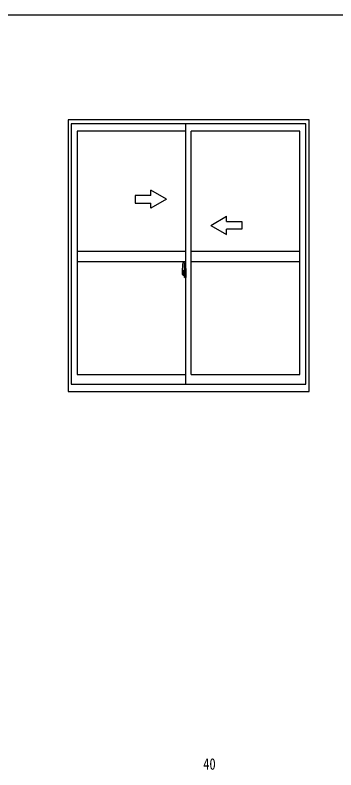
# Model space of a CAD drawing. Units: millimetres, scale not verified. Extents: x -567 to 567, y -403 to 403.
# Drawn here: x 194.4 to 317.5, y 109.3 to 399 of the extents above; entities that cross this region are included whole.
import ezdxf
from ezdxf.enums import TextEntityAlignment as Align

# ---------------------------------------------------------------- set-up
doc = ezdxf.new("R2010")
doc.units = ezdxf.units.MM
doc.header["$LTSCALE"] = 2
for name, color, linetype in [('0-5_YKK_A1', 4, 'Continuous'), ('0-6_YKK_D', 6, 'Continuous'), ('0-7_YKK_ZWAK', 7, 'Continuous')]:
    doc.layers.add(name, color=color, linetype=linetype)
doc.styles.add('ＭＳ ゴシック', font='')
doc.styles.get('ＭＳ ゴシック').set_extended_font_data('MS Gothic')

msp = doc.modelspace()

# ---------------------------------------------------------------- linework, layer by layer
at = {"layer": '0-5_YKK_A1'}
for p, q in [((214.677, 358.793), (214.677, 254.543)), ((307.177, 358.793), (214.677, 358.793)), ((215.927, 357.293), (215.927, 257.293)), ((305.927, 357.293), (215.927, 357.293)), ((259.927, 257.293), (259.927, 357.293)), ((305.927, 257.293), (305.927, 357.293)), ((307.177, 254.543), (307.177, 358.793)), ((218.177, 354.443), (218.177, 260.993)), ((259.927, 354.443), (218.177, 354.443)), ((303.677, 354.443), (261.927, 354.443)), ((261.927, 260.993), (261.927, 354.443)), ((303.677, 260.993), (303.677, 354.443)), ((246.427, 329.793), (246.427, 331.757)), ((252.427, 328.293), (246.427, 331.757)), ((240.427, 329.793), (240.427, 326.793)), ((246.427, 329.793), (240.427, 329.793)), ((252.427, 328.293), (246.427, 324.829)), ((240.427, 326.793), (246.427, 326.793)), ((246.427, 324.829), (246.427, 326.793)), ((269.427, 318.293), (275.427, 321.757)), ((275.427, 319.793), (275.427, 321.757)), ((275.427, 319.793), (281.427, 319.793)), ((281.427, 319.793), (281.427, 316.793)), ((269.427, 318.293), (275.427, 314.829)), ((275.427, 314.829), (275.427, 316.793)), ((281.427, 316.793), (275.427, 316.793)), ((259.927, 308.293), (218.177, 308.293)), ((303.677, 308.293), (261.927, 308.293)), ((259.927, 304.293), (218.177, 304.293)), ((303.677, 304.293), (261.927, 304.293)), ((258.527, 301.698), (258.527, 299.48)), ((258.767, 303.952), (259.201, 303.967)), ((259.227, 303.942), (259.227, 300.683)), ((259.352, 301.648), (259.352, 300.743)), ((259.477, 301.698), (259.402, 301.698)), ((259.477, 301.698), (259.477, 300.743)), ((259.477, 301.673), (259.502, 301.673)), ((259.502, 301.703), (259.927, 301.718)), ((259.502, 301.703), (259.502, 300.718)), ((259.502, 301.673), (259.502, 300.718)), ((259.927, 301.718), (259.927, 298.218)), ((259.373, 299.793), (258.337, 299.793)), ((258.355, 299.793), (259.681, 299.793)), ((258.575, 299.431), (258.782, 299.423)), ((258.727, 299.775), (258.727, 300.835)), ((259.114, 300.835), (258.727, 300.835)), ((258.727, 299.773), (258.727, 299.775)), ((258.727, 299.736), (258.727, 299.773)), ((258.728, 299.725), (258.727, 299.773)), ((258.752, 299.783), (258.752, 300.762)), ((258.752, 300.762), (259.114, 300.762)), ((258.997, 299.595), (258.782, 299.595)), ((258.782, 299.595), (258.782, 299.423)), ((258.817, 299.526), (258.782, 299.526)), ((258.817, 299.568), (259.052, 299.568)), ((258.817, 299.478), (258.817, 299.568)), ((258.817, 299.332), (258.817, 299.348)), ((258.817, 299.332), (259.105, 299.332)), ((258.905, 299.06), (258.894, 299.077)), ((258.927, 299.029), (258.905, 299.06)), ((258.927, 299.079), (258.927, 299.029)), ((259.114, 299.029), (258.927, 299.029)), ((258.952, 299.104), (259.114, 299.104)), ((259.037, 299.602), (258.997, 299.602)), ((258.997, 299.602), (258.997, 299.568)), ((259.212, 300.386), (259.037, 300.386)), ((259.037, 300.386), (259.037, 299.568)), ((259.052, 300.054), (259.037, 300.054)), ((259.052, 299.94), (259.052, 300.138)), ((259.052, 299.866), (259.052, 299.94)), ((259.052, 299.94), (259.052, 299.94)), ((259.052, 299.82), (259.052, 299.866)), ((259.052, 299.866), (259.152, 299.866)), ((259.052, 299.572), (259.052, 299.626)), ((259.052, 299.626), (259.152, 299.626)), ((259.052, 299.568), (259.052, 299.572)), ((259.052, 299.572), (259.152, 299.572)), ((259.052, 299.568), (259.152, 299.568)), ((259.052, 299.348), (259.052, 299.348)), ((259.075, 299.337), (259.052, 299.348)), ((259.067, 299.793), (260.091, 299.793)), ((259.087, 299.334), (259.075, 299.337)), ((259.098, 299.333), (259.087, 299.334)), ((259.115, 299.333), (259.098, 299.333)), ((259.13, 299.337), (259.115, 299.333)), ((259.141, 299.345), (259.13, 299.337)), ((259.152, 299.526), (259.139, 299.526)), ((259.145, 299.351), (259.141, 299.345)), ((259.148, 299.357), (259.145, 299.351)), ((259.152, 300.725), (259.152, 300.386)), ((259.152, 300.558), (259.152, 300.608)), ((259.152, 300.386), (259.152, 300.163)), ((259.152, 300.386), (259.152, 300.163)), ((259.227, 300.267), (259.152, 300.267)), ((259.152, 300.163), (259.322, 300.163)), ((259.152, 299.965), (259.322, 299.965)), ((259.152, 299.866), (259.152, 299.94)), ((259.322, 299.94), (259.152, 299.94)), ((259.152, 299.94), (259.152, 299.142)), ((259.152, 299.82), (259.152, 299.866)), ((259.152, 299.626), (259.152, 299.82)), ((259.152, 299.796), (259.152, 299.526)), ((259.152, 299.572), (259.152, 299.626)), ((259.152, 299.568), (259.152, 299.572)), ((259.152, 299.425), (259.152, 299.373)), ((259.227, 300.683), (259.212, 300.683)), ((259.212, 300.683), (259.212, 300.386)), ((259.227, 300.722), (259.227, 300.163)), ((259.227, 300.163), (259.227, 300.516)), ((259.227, 300.225), (259.227, 300.46)), ((259.227, 299.94), (259.227, 299.142)), ((259.227, 299.419), (259.227, 299.94)), ((259.251, 300.541), (259.352, 300.543)), ((259.352, 299.393), (259.251, 299.394)), ((259.322, 300.163), (259.322, 299.965)), ((259.322, 299.965), (259.322, 299.94)), ((259.477, 300.743), (259.352, 300.743)), ((259.352, 300.375), (259.352, 300.688)), ((259.356, 300.348), (259.352, 300.375)), ((259.352, 299.569), (259.359, 299.597)), ((259.352, 299.56), (259.352, 299.569)), ((259.352, 299.247), (259.352, 299.56)), ((259.477, 299.193), (259.352, 299.193)), ((259.352, 298.288), (259.352, 299.193)), ((259.369, 300.321), (259.356, 300.348)), ((259.359, 299.597), (259.366, 299.61)), ((259.366, 299.61), (259.376, 299.622)), ((259.381, 300.309), (259.369, 300.321)), ((259.502, 300.718), (259.376, 300.713)), ((259.376, 299.622), (259.384, 299.629)), ((259.502, 299.218), (259.376, 299.222)), ((259.377, 300.718), (259.377, 300.743)), ((259.502, 300.718), (259.377, 300.718)), ((259.502, 299.218), (259.377, 299.218)), ((259.377, 299.218), (259.377, 299.193)), ((259.391, 300.304), (259.381, 300.309)), ((259.384, 299.629), (259.394, 299.633)), ((259.399, 300.302), (259.391, 300.304)), ((259.394, 299.633), (259.4, 299.633)), ((259.4, 300.302), (259.399, 300.302)), ((259.4, 300.302), (259.4, 299.633)), ((259.412, 300.301), (259.412, 299.284)), ((259.897, 300.342), (259.436, 300.326)), ((259.436, 299.26), (259.897, 299.244)), ((259.477, 299.368), (259.477, 299.31)), ((259.477, 298.238), (259.477, 299.193)), ((259.852, 299.393), (259.502, 299.393)), ((259.502, 299.285), (259.852, 299.285)), ((259.502, 298.263), (259.502, 299.218)), ((259.502, 299.218), (259.502, 298.233)), ((259.582, 300.458), (259.582, 300.388)), ((259.767, 300.483), (259.607, 300.483)), ((259.607, 300.363), (259.767, 300.363)), ((259.792, 300.458), (259.792, 300.388)), ((259.877, 299.368), (259.877, 299.31)), ((259.912, 300.327), (259.912, 300.321)), ((259.912, 300.327), (259.912, 299.258)), ((259.927, 300.105), (259.912, 300.105)), ((259.927, 299.78), (259.912, 299.78)), ((259.477, 298.238), (259.402, 298.238)), ((259.477, 298.263), (259.502, 298.263)), ((259.502, 298.233), (259.927, 298.218)), ((218.177, 260.993), (259.927, 260.993)), ((261.927, 260.993), (303.677, 260.993)), ((215.927, 257.293), (305.927, 257.293)), ((214.677, 254.543), (307.177, 254.543))]:
    msp.add_line(p, q, dxfattribs=at)
for points in [[(258.817, 299.348), (258.817, 299.478), (259.052, 299.478)], [(259.052, 299.94), (259.152, 299.94), (259.152, 299.94)], [(259.052, 299.626), (259.052, 299.82), (259.152, 299.82)], [(259.152, 299.568), (259.152, 299.437), (259.152, 299.425)]]:
    msp.add_lwpolyline(points, dxfattribs=at)
for centre, radius, start, end in [((271.777, 301.656), 13.25, 170.20654, 179.82143), ((258.769, 303.902), 0.05, 92, 170.20654), ((259.202, 303.942), 0.025, 0, 92), ((259.402, 301.648), 0.05, 90, 180), ((258.577, 299.48), 0.05, 180, 268), ((260.203, 299.773), 1.476, 179.91894, 190.81318), ((258.752, 300.787), 0.025, 180, 270), ((260.034, 299.715), 1.307, 179.5362, 192.85144), ((260.223, 299.742), 1.472, 178.42075, 189.33089), ((259.675, 299.636), 0.933, 188.62914, 193.1575), ((260.034, 299.715), 1.307, 192.85144, 209.23122), ((259.675, 299.636), 0.933, 193.1575, 216.63292), ((259.637, 299.656), 0.88, 189.9821, 192.05297), ((259.637, 299.656), 0.88, 192.05297, 218.82619), ((258.952, 299.079), 0.025, 90, 180), ((259.057, 299.573), 0.095, 266.91231, 356.7406), ((259.114, 300.722), 0.113, 0, 90), ((259.114, 300.725), 0.0375, 0, 90), ((259.114, 299.142), 0.113, 270, 0), ((259.114, 299.142), 0.0375, 270, 0), ((259.252, 300.516), 0.025, 91, 180), ((259.252, 299.419), 0.025, 180, 269.00002), ((259.377, 300.688), 0.025, 91.99999, 180), ((259.377, 299.247), 0.025, 180, 268.00001), ((259.437, 300.3), 0.0254, 88.99206, 157.90245), ((259.437, 299.285), 0.0256, 202.43823, 270.66726), ((259.502, 299.368), 0.025, 90, 180), ((259.502, 299.31), 0.025, 180, 270), ((259.607, 300.458), 0.025, 90, 180), ((259.607, 300.388), 0.025, 180, 270), ((259.767, 300.458), 0.025, 0, 90), ((259.767, 300.388), 0.025, 270, 0), ((259.852, 299.368), 0.025, 0, 90), ((259.852, 299.31), 0.025, 270, 0), ((259.402, 298.288), 0.05, 180, 270)]:
    msp.add_arc(centre, radius, start, end, dxfattribs=at)
at = {"layer": '0-7_YKK_ZWAK'}
msp.add_line((537.3, 399), (-562.7, 399), dxfattribs=at)

# ---------------------------------------------------------------- texts
at = {"layer": '0-6_YKK_D', "style": 'ＭＳ ゴシック', "width": 0.8}
msp.add_text('40', height=4.399, dxfattribs=at).set_placement((266.541, 108.007), align=Align.BOTTOM_LEFT)

doc.saveas('drawing.dxf')
